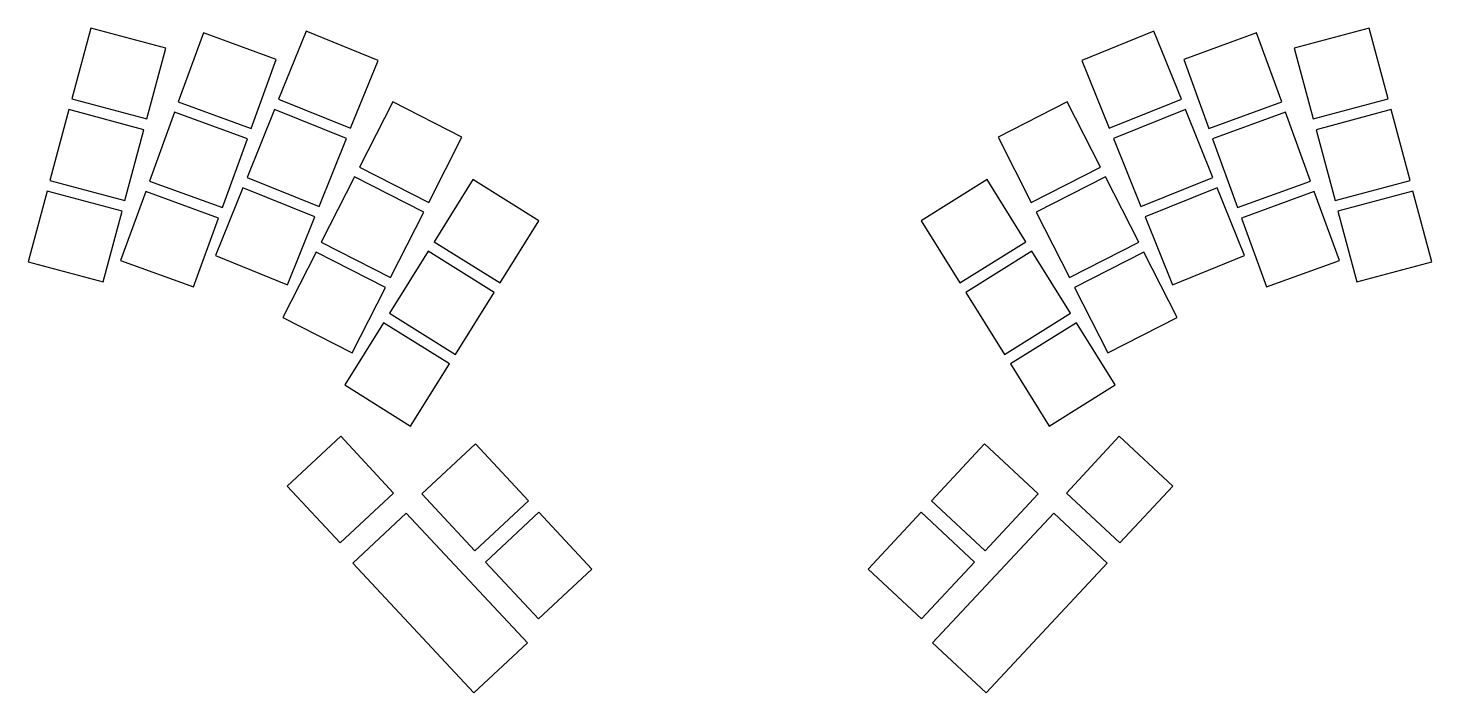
# Model space of a CAD drawing. Header units: millimetres. Extents: x -11 to 306, y -103 to 47.
import ezdxf

# ---------------------------------------------------------------- set-up
doc = ezdxf.new("R2010")
doc.units = ezdxf.units.MM

msp = doc.modelspace()

# ---------------------------------------------------------------- linework, layer by layer
at = {"linetype": 'CONTINUOUS'}
for p, q in [((3.52, 46.94), (-0.75, 31)), ((20.42, 42.41), (3.52, 46.94)), ((28.91, 45.84), (23.26, 30.34)), ((45.35, 39.86), (28.91, 45.84)), ((52.05, 46.22), (45.87, 30.93)), ((68.28, 39.67), (52.05, 46.22)), ((243.1, 46.22), (226.87, 39.67)), ((249.28, 30.93), (243.1, 46.22)), ((266.24, 45.84), (249.8, 39.86)), ((271.89, 30.34), (266.24, 45.84)), ((291.63, 46.94), (274.73, 42.41)), ((295.9, 31), (291.63, 46.94)), ((16.15, 26.47), (20.42, 42.41)), ((274.73, 42.41), (279, 26.47)), ((39.71, 24.35), (45.35, 39.86)), ((62.1, 24.37), (68.28, 39.67)), ((226.87, 39.67), (233.05, 24.37)), ((249.8, 39.86), (255.44, 24.35)), ((-1.4, 28.59), (-5.67, 12.65)), ((15.5, 24.06), (-1.4, 28.59)), ((-0.75, 31), (16.15, 26.47)), ((23.26, 30.34), (39.71, 24.35)), ((44.94, 28.61), (38.75, 13.31)), ((61.16, 22.05), (44.94, 28.61)), ((45.87, 30.93), (62.1, 24.37)), ((71.59, 30.34), (64.1, 15.63)), ((87.18, 22.39), (71.59, 30.34)), ((223.56, 30.34), (207.97, 22.39)), ((231.05, 15.63), (223.56, 30.34)), ((233.05, 24.37), (249.28, 30.93)), ((250.22, 28.61), (233.99, 22.05)), ((256.4, 13.31), (250.22, 28.61)), ((255.44, 24.35), (271.89, 30.34)), ((279, 26.47), (295.9, 31)), ((296.55, 28.59), (279.65, 24.06)), ((300.82, 12.65), (296.55, 28.59)), ((22.41, 27.99), (16.77, 12.48)), ((38.85, 22), (22.41, 27.99)), ((272.74, 27.99), (256.3, 22)), ((278.39, 12.48), (272.74, 27.99)), ((11.23, 8.12), (15.5, 24.06)), ((79.69, 7.69), (87.18, 22.39)), ((207.97, 22.39), (215.46, 7.69)), ((279.65, 24.06), (283.92, 8.12)), ((33.21, 6.5), (38.85, 22)), ((54.98, 6.75), (61.16, 22.05)), ((233.99, 22.05), (240.17, 6.75)), ((256.3, 22), (261.94, 6.5)), ((38.75, 13.31), (54.98, 6.75)), ((62.96, 13.41), (55.47, -1.29)), ((78.56, 5.46), (62.96, 13.41)), ((64.1, 15.63), (79.69, 7.69)), ((89.66, 12.81), (80.92, -1.19)), ((104.5, 3.53), (89.66, 12.81)), ((205.49, 12.81), (190.65, 3.53)), ((214.23, -1.19), (205.49, 12.81)), ((215.46, 7.69), (231.05, 15.63)), ((232.19, 13.41), (216.6, 5.46)), ((239.68, -1.29), (232.19, 13.41)), ((240.17, 6.75), (256.4, 13.31)), ((-6.32, 10.23), (-10.59, -5.7)), ((10.59, 5.7), (-6.32, 10.23)), ((-5.67, 12.65), (11.23, 8.12)), ((15.91, 10.13), (10.27, -5.37)), ((32.35, 4.15), (15.91, 10.13)), ((16.77, 12.48), (33.21, 6.5)), ((37.82, 10.99), (31.64, -4.31)), ((54.04, 4.44), (37.82, 10.99)), ((257.33, 10.99), (241.11, 4.44)), ((263.51, -4.31), (257.33, 10.99)), ((261.94, 6.5), (278.39, 12.48)), ((279.24, 10.13), (262.8, 4.15)), ((284.88, -5.37), (279.24, 10.13)), ((283.92, 8.12), (300.82, 12.65)), ((301.47, 10.23), (284.56, 5.7)), ((305.74, -5.7), (301.47, 10.23)), ((6.32, -10.23), (10.59, 5.7)), ((26.71, -11.36), (32.35, 4.15)), ((47.86, -10.86), (54.04, 4.44)), ((71.06, -9.24), (78.56, 5.46)), ((95.76, -10.46), (104.5, 3.53)), ((190.65, 3.53), (199.39, -10.46)), ((216.6, 5.46), (224.09, -9.24)), ((241.11, 4.44), (247.29, -10.86)), ((262.8, 4.15), (268.44, -11.36)), ((284.56, 5.7), (288.83, -10.23)), ((55.47, -1.29), (71.06, -9.24)), ((80.92, -1.19), (95.76, -10.46)), ((199.39, -10.46), (214.23, -1.19)), ((224.09, -9.24), (239.68, -1.29)), ((-10.59, -5.7), (6.32, -10.23)), ((10.27, -5.37), (26.71, -11.36)), ((31.64, -4.31), (47.86, -10.86)), ((54.34, -3.52), (46.85, -18.22)), ((69.93, -11.47), (54.34, -3.52)), ((79.6, -3.31), (70.85, -17.3)), ((94.44, -12.58), (79.6, -3.31)), ((215.56, -3.31), (200.72, -12.58)), ((224.3, -17.3), (215.56, -3.31)), ((240.81, -3.52), (225.22, -11.47)), ((248.31, -18.22), (240.81, -3.52)), ((247.29, -10.86), (263.51, -4.31)), ((268.44, -11.36), (284.88, -5.37)), ((288.83, -10.23), (305.74, -5.7)), ((62.44, -26.17), (69.93, -11.47)), ((85.69, -26.57), (94.44, -12.58)), ((200.72, -12.58), (209.46, -26.57)), ((225.22, -11.47), (232.71, -26.17)), ((46.85, -18.22), (62.44, -26.17)), ((70.85, -17.3), (85.69, -26.57)), ((209.46, -26.57), (224.3, -17.3)), ((232.71, -26.17), (248.31, -18.22)), ((69.53, -19.42), (60.78, -33.41)), ((84.37, -28.69), (69.53, -19.42)), ((225.62, -19.42), (210.78, -28.69)), ((234.37, -33.41), (225.62, -19.42)), ((75.62, -42.69), (84.37, -28.69)), ((210.78, -28.69), (219.53, -42.69)), ((60.78, -33.41), (75.62, -42.69)), ((219.53, -42.69), (234.37, -33.41)), ((59.85, -44.97), (47.78, -56.22)), ((71.79, -57.77), (59.85, -44.97)), ((90.21, -46.73), (78.15, -57.99)), ((102.15, -59.53), (90.21, -46.73)), ((204.94, -46.73), (193, -59.53)), ((217.01, -57.99), (204.94, -46.73)), ((235.3, -44.97), (223.37, -57.77)), ((247.37, -56.22), (235.3, -44.97)), ((47.78, -56.22), (59.72, -69.02)), ((235.43, -69.02), (247.37, -56.22)), ((59.72, -69.02), (71.79, -57.77)), ((78.15, -57.99), (90.08, -70.79)), ((90.08, -70.79), (102.15, -59.53)), ((193, -59.53), (205.07, -70.79)), ((205.07, -70.79), (217.01, -57.99)), ((223.37, -57.77), (235.43, -69.02)), ((74.63, -62.29), (62.57, -73.54)), ((74.63, -62.29), (101.91, -91.54)), ((104.53, -62.09), (92.47, -73.35)), ((116.47, -74.89), (104.53, -62.09)), ((190.62, -62.09), (178.68, -74.89)), ((202.68, -73.35), (190.62, -62.09)), ((193.24, -91.54), (220.52, -62.29)), ((232.58, -73.54), (220.52, -62.29)), ((62.57, -73.54), (89.85, -102.79)), ((92.47, -73.35), (104.4, -86.14)), ((104.4, -86.14), (116.47, -74.89)), ((178.68, -74.89), (190.75, -86.14)), ((190.75, -86.14), (202.68, -73.35)), ((205.3, -102.79), (232.58, -73.54)), ((89.85, -102.79), (101.91, -91.54)), ((193.24, -91.54), (205.3, -102.79))]:
    msp.add_line(p, q, dxfattribs=at)

doc.saveas('drawing.dxf')
